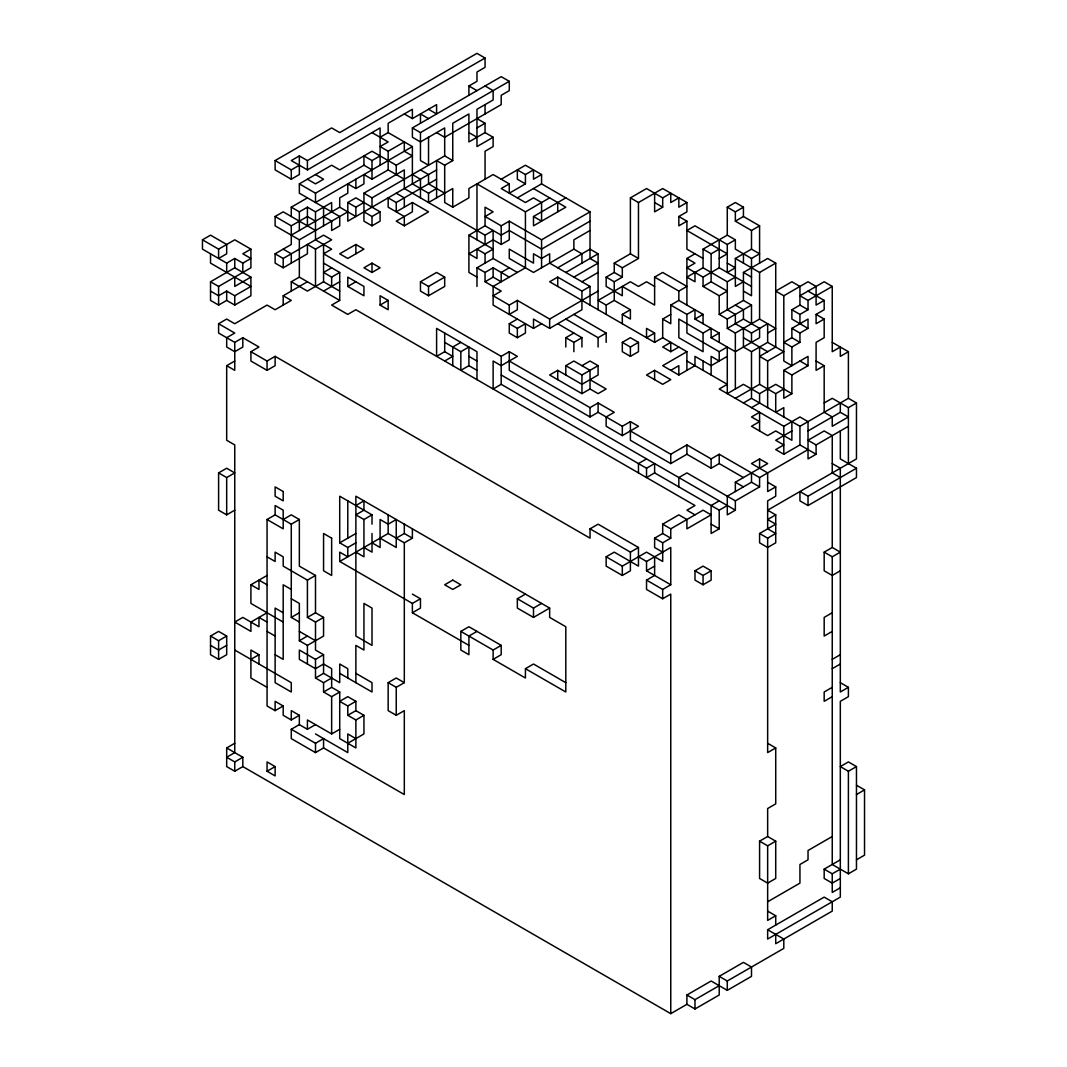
<?xml version="1.0" encoding="UTF-8"?>
<svg xmlns="http://www.w3.org/2000/svg" width="1067" height="1067" viewBox="0 0 1067 1067"><rect width="100%" height="100%" fill="white"/><g stroke="black" fill="none" stroke-linecap="round" stroke-linejoin="round"><path stroke-width="1.5" d="M380.092 165.225L380.092 127.933L307.416 169.893L291.278 160.57L299.347 155.902L299.347 174.548L291.278 179.216L275.126 169.893L275.126 160.57L331.65 127.933L339.719 132.601L476.976 53.35L485.058 58.018L485.058 67.341L476.976 71.996L476.976 81.319L468.906 85.987L468.906 95.31M275.126 160.57L291.278 169.893L299.347 165.225M299.347 155.902L307.416 160.57L485.058 58.018M202.463 239.822L210.532 235.153L226.684 244.476L226.684 253.799L218.602 258.467L218.602 249.145L202.463 239.822L202.463 249.145L226.684 263.122L234.753 258.467L242.823 263.122L250.905 258.467L242.823 253.799L250.905 249.145L250.905 267.79L218.602 286.436L210.532 281.768L210.532 300.414L218.602 305.082L226.684 300.414L234.753 305.082L250.905 295.759L250.905 277.113L234.753 267.79L234.753 258.467M323.568 216.508L331.65 221.176L331.65 230.499L339.719 225.831L339.719 216.508L299.347 193.194L299.347 183.871L331.65 165.225L339.719 169.893L372.01 151.247L396.244 165.225L396.244 174.548M380.092 137.256L388.161 132.601L412.382 146.579L412.382 183.871L428.534 193.194L436.603 188.539M404.313 113.956L412.382 118.61L436.603 104.633L436.603 113.956L428.534 109.287M436.603 169.893L347.789 221.176L347.789 202.517L355.871 197.862L380.092 211.84L380.092 221.162L372.01 225.831L363.94 221.162L363.94 193.194L372.01 197.862L444.686 155.902L444.686 127.933L420.465 141.924L412.382 137.256L412.382 127.933L501.197 76.664L509.279 81.319L509.279 90.642L501.197 95.31L501.197 104.633L444.686 137.256L436.603 132.601M218.602 249.145L234.753 239.822L250.905 249.145M323.568 263.122L339.719 272.445L339.719 300.414L299.347 277.113L299.347 239.822L275.126 225.831L275.126 216.508L283.195 211.84L315.499 230.499M291.278 216.508L291.278 207.185L307.416 197.862M299.347 183.871L315.499 193.194L363.94 165.225L372.01 169.893M363.94 165.225L363.94 155.902L372.01 160.57L380.092 155.902M372.01 132.601L388.161 141.924L380.092 146.579L388.161 151.247L404.313 141.924L404.313 151.247L412.382 155.902L396.244 165.225M412.382 127.933L420.465 132.601L509.279 81.319M291.278 207.185L299.347 211.84L307.416 207.185L315.499 211.84L331.65 202.517L331.65 211.84M412.382 146.579L315.499 202.517L315.499 193.194M275.126 216.508L291.278 225.831L307.416 216.508L315.499 221.162M363.94 202.517L355.871 207.185L355.871 216.508L339.719 207.185L339.719 197.862L347.789 193.194L347.789 183.871L355.871 188.539L363.94 183.871L363.94 174.548L372.01 179.216L388.161 169.893L404.313 179.216M210.532 281.768L234.753 267.79M291.278 235.153L339.719 207.185M363.94 193.194L404.313 169.893L404.313 188.539L485.058 235.153L493.127 230.485L493.127 258.467L517.348 272.445M476.976 127.933L485.058 123.279L485.058 132.601L468.906 141.924L468.906 113.956L452.755 123.279L452.755 160.57L444.686 165.225L436.603 160.57L436.603 197.862M275.126 253.799L283.195 258.467L323.568 235.153L331.65 239.822L315.499 249.145L307.416 244.476L307.416 253.799L283.195 267.79L275.126 263.122L275.126 253.799L291.278 244.476L291.278 225.831M299.347 239.822L347.789 211.84M210.532 253.799L210.532 263.122L250.905 286.436L234.753 295.759L226.684 291.091L218.602 295.759L210.532 291.091M250.905 277.113L234.753 286.436L234.753 277.113M485.058 179.216L485.058 151.247L493.127 146.579L493.127 137.256L476.976 146.579L476.976 109.287L493.127 99.965L493.127 90.642L485.058 85.987M363.94 211.84L372.01 216.508L380.092 211.84M396.244 202.517L396.244 211.84L412.382 202.517L428.534 211.84L404.313 225.831L404.313 216.508L388.161 207.185L388.161 197.862L396.244 202.517L436.603 179.216M250.905 351.697L267.057 361.019L275.126 356.351L275.126 365.674L267.057 370.342L250.905 361.019L250.905 351.697L258.974 347.028L242.823 337.705L234.753 342.374L218.602 333.051L218.602 323.728L226.684 319.06L234.753 323.728L267.057 305.082L275.126 309.737L291.278 300.414L283.195 295.759L283.195 305.082M291.278 291.091L291.278 281.768L299.347 277.113M355.871 244.476L339.719 253.799L347.789 258.467L363.94 249.145L355.871 244.476L355.871 253.799M283.195 295.759L307.416 281.768M331.65 267.79L323.568 272.445L331.65 277.113L339.719 272.445M339.719 291.091L323.568 281.768L307.416 291.091L291.278 281.768M444.686 165.225L444.686 202.517L452.755 207.185L468.906 197.862L468.906 188.539L493.127 174.548L509.279 183.871L509.279 193.194L525.431 183.871L525.431 174.548L533.5 169.893L533.5 179.216L541.569 174.548L541.569 183.871L590.024 211.84L590.024 258.467L598.094 263.122L573.873 277.113M501.197 179.216L525.431 165.225L541.569 174.548M323.568 291.091L339.719 281.768M372.01 263.122L363.94 267.79L372.01 272.445L380.092 267.79L372.01 263.122L372.01 272.445M509.279 183.871L501.197 188.539L525.431 202.517L533.5 197.862L541.569 202.517L541.569 221.162L533.5 216.508L533.5 225.831L565.803 207.185L533.5 188.539M347.789 286.436L363.94 295.759L363.94 286.436L347.789 277.113L347.789 286.436L355.871 281.768M686.908 1004.327L686.908 995.004L711.129 981.013L727.281 990.336L751.501 976.358L751.501 967.035L743.432 962.367L719.211 976.358L719.211 995.004L694.99 1008.982L686.908 1004.327L670.756 1013.65L242.823 766.586L242.823 757.263L234.753 761.918L226.684 757.263L234.753 752.595L234.753 444.926L226.684 440.271L226.684 365.674L234.753 361.019M339.719 300.414L331.65 305.082L347.789 314.405L355.871 309.737L694.99 505.531L686.908 510.186L694.99 514.854M517.348 197.862L541.569 183.871M476.976 277.113L468.906 272.445L468.906 235.153L485.058 225.831L485.058 207.185L493.127 211.84L485.058 216.508L501.197 225.831L509.279 221.162L541.569 239.808L590.024 211.84M476.976 239.822L476.976 183.871L525.431 211.84L549.652 197.862M380.092 305.082L388.161 300.414L388.161 309.737L380.092 305.082L380.092 295.759L388.161 300.414M420.465 281.768L436.603 272.445L444.686 277.113L444.686 286.436L428.534 295.759L420.465 291.091L420.465 281.768L428.534 286.436L444.686 277.113M533.5 216.508L565.803 197.862M509.279 221.162L509.279 239.822L501.197 244.476L493.127 239.822L468.906 253.799L476.976 258.467L476.976 249.145L485.058 253.799L493.127 249.145L468.906 235.153M476.976 286.436L476.976 267.79L493.127 258.467M476.976 267.79L485.058 272.445L493.127 267.79L509.279 277.113M485.058 272.445L485.058 281.768L493.127 277.113L501.197 281.768L501.197 272.445L509.279 267.79M590.024 221.162L541.569 249.145L509.279 230.485L501.197 235.153L485.058 225.831M654.618 277.113L678.839 291.091L686.908 286.436L662.687 272.445L654.618 277.113L654.618 305.082L622.314 286.436L622.314 295.759L606.163 286.436L606.163 277.113L614.245 272.445L614.245 263.122L630.397 253.799L630.397 197.862L646.535 188.539L662.687 197.862L670.756 193.207L670.756 202.53L678.839 197.862L678.839 207.185L686.908 202.53L686.908 211.853L678.839 216.508L678.839 225.831L686.908 221.176L686.908 249.145L703.06 258.467M590.024 230.485L573.873 239.822L573.873 249.145L581.942 253.799L581.942 263.122M630.397 197.862L638.466 202.53L662.687 188.539L686.908 202.53M573.873 249.145L533.5 272.445L509.279 258.467L509.279 249.145L533.5 263.122L533.5 253.799L541.569 258.467L549.652 253.799L549.652 263.122L590.024 286.436L590.024 305.082M557.721 267.79L590.024 249.145L598.094 253.799L598.094 309.737M662.687 197.862L662.687 207.185L654.618 211.853L654.618 193.207M218.602 472.894L226.684 468.24L234.753 472.894L226.684 477.563L218.602 472.894L218.602 510.186L226.684 514.854L234.753 510.186M485.058 281.768L501.197 291.091L493.127 295.759L509.279 305.082L517.348 300.414L549.652 319.06L598.094 291.091M590.024 286.436L581.942 291.091L557.721 277.113L549.652 281.768L654.618 342.374L662.687 337.705L662.687 319.06L670.756 314.405M565.803 272.445L598.094 253.799M444.686 361.019L452.755 356.351L444.686 351.697L436.603 356.351L436.603 328.383L476.976 351.697L476.976 379.665M460.837 342.374L452.755 347.028L452.755 365.674M460.837 351.697L468.906 347.028L468.906 365.674L460.837 370.342L460.837 351.697L444.686 342.374M509.279 323.728L517.348 328.383L525.431 323.728L525.431 333.051L517.348 337.705L509.279 333.051L509.279 323.728L517.348 319.06M581.942 281.768L598.094 272.445M614.245 263.122L622.314 267.79L638.466 258.467L638.466 202.53M743.432 281.768L735.35 286.436L735.35 258.467L751.501 249.145L759.584 253.799L751.501 258.467L735.35 249.145L735.35 239.822L727.281 235.153L727.281 207.185L735.35 202.53L743.432 207.185L743.432 216.508L759.584 225.831L759.584 263.122M525.431 211.84L525.431 267.79L493.127 286.436L493.127 305.082L533.5 328.383L541.569 323.728M606.163 277.113L614.245 281.768L622.314 277.113L622.314 267.79M727.281 207.185L735.35 211.853L743.432 207.185M315.499 211.84L315.499 239.822L331.65 249.145L323.568 253.799L501.197 356.351L509.279 351.697L517.348 356.351L501.197 365.674L493.127 361.019L493.127 388.988L501.197 384.32L646.535 468.24L654.618 463.571L654.618 472.894L646.535 477.563L646.535 468.24M533.5 328.383L533.5 319.06L549.652 328.383L581.942 309.737L581.942 291.091M735.35 211.853L735.35 221.176L743.432 216.508M654.618 286.436L646.535 281.768L638.466 286.436L630.397 281.768L598.094 300.414L606.163 305.082L614.245 300.414L630.397 309.737L630.397 319.06L622.314 314.405L622.314 323.728M686.908 305.082L686.908 258.467L694.99 253.799M735.35 277.113L727.281 281.768L703.06 267.79L703.06 249.145L727.281 235.153M565.803 347.028L565.803 337.705L573.873 333.051M703.06 249.145L711.129 253.799L719.211 249.145M719.211 258.467L727.281 253.799L686.908 230.499L694.99 225.831L727.281 244.476L735.35 239.822M735.35 221.176L751.501 230.499L759.584 225.831M412.382 528.832L412.382 538.155L404.313 542.823L404.313 682.667L396.244 678.012L388.161 682.667L388.161 710.649L396.244 715.303L404.313 710.649L404.313 794.555L323.568 747.94L315.499 752.595L291.278 738.617L291.278 729.294L299.347 724.626L299.347 715.303L291.278 719.972L283.195 715.303L283.195 705.981L275.126 710.649L267.057 705.981L267.057 519.509L275.126 514.854L291.278 524.177L299.347 519.509L299.347 566.137L315.499 575.46L315.499 612.751L323.568 617.406L323.568 636.052L307.416 645.375L299.347 640.72L299.347 603.429L291.278 598.76M565.803 337.705L573.873 342.374L581.942 337.705L581.942 347.028M622.314 314.405L630.397 309.737M703.06 267.79L686.908 277.113L694.99 281.768L694.99 272.445M283.195 519.509L291.278 514.854L299.347 519.509M565.803 319.06L598.094 337.705L606.163 333.051L606.163 342.374M686.908 258.467L694.99 263.122L686.908 267.79L703.06 277.113L719.211 267.79L751.501 286.436M581.942 365.674L590.024 361.019L598.094 365.674L598.094 374.997L581.942 384.32L557.721 370.342L549.652 374.997L581.942 393.643L590.024 388.988L590.024 370.342L573.873 361.019L565.803 365.674L565.803 374.997M662.687 319.06L670.756 323.728L670.756 305.082L678.839 300.414L703.06 314.405L703.06 323.728M703.06 286.436L711.129 281.768L727.281 291.091L719.211 295.759L703.06 286.436L703.06 277.113M622.314 342.374L630.397 337.705L638.466 342.374L638.466 351.697L630.397 356.351L622.314 351.697L622.314 342.374L630.397 347.028L638.466 342.374M719.211 295.759L719.211 314.405L743.432 300.414L743.432 272.445L767.653 258.467L775.722 263.122L775.722 347.028L759.584 356.365L767.653 361.019L783.805 351.697L767.653 342.374L751.501 351.697L743.432 347.042L743.432 328.383M355.871 505.531L363.94 500.863L363.94 510.186L355.871 514.854L363.94 519.509L372.01 514.854L372.01 524.177M565.803 365.674L581.942 374.997L598.094 365.674M654.618 333.051L646.535 337.719L646.535 328.383L654.618 333.051L654.618 342.374M670.756 305.082L686.908 314.405L694.99 309.737L694.99 319.06L719.211 333.051L719.211 342.374M735.35 258.467L759.584 272.445L775.722 263.122M694.99 319.06L703.06 314.405M283.195 622.074L250.905 603.429L250.905 584.783L267.057 575.46M372.01 514.854L339.719 496.208L339.719 542.823L355.871 533.5M670.756 351.697L670.756 342.374L662.687 347.028L670.756 351.697L678.839 347.028M703.06 333.051L703.06 351.697L678.839 337.705L678.839 319.06L703.06 333.051L711.129 328.383L711.129 337.705L735.35 351.697L759.584 337.705L759.584 328.383L743.432 319.06L727.281 328.383L727.281 319.06L719.211 314.405M727.281 319.06L751.501 305.082L751.501 323.728M339.719 542.823L347.789 547.491L355.871 542.823M509.279 361.019L590.024 407.634L598.094 402.966L614.245 412.289L606.163 416.957L606.163 426.28L622.314 435.603L638.466 426.28L630.397 421.625L622.314 426.28L598.094 412.289L590.024 416.957L509.279 370.342L509.279 351.697M654.618 370.342L646.535 374.997L662.687 384.32L670.756 379.665L654.618 370.342L654.618 379.665M686.908 370.342L686.908 351.697L662.687 365.674L678.839 374.997L694.99 365.674L694.99 356.365L711.129 365.688L727.281 356.365M711.129 337.705L719.211 333.051M808.026 328.383L799.943 333.051L799.943 342.374L791.874 347.028L783.805 342.374L791.874 337.705L791.874 328.383L808.026 319.06L808.026 328.383L791.874 319.06L791.874 309.737L799.943 305.082L799.943 286.436L791.874 281.768L775.722 291.091L783.805 295.759L808.026 281.768L816.095 286.436L816.095 305.082L824.177 300.414L824.177 309.737L816.095 314.405L816.095 323.728L824.177 319.06L824.177 337.705L816.095 342.374L816.095 370.342L824.177 365.688L824.177 412.302L832.247 416.957L832.247 426.28L848.398 416.957L840.316 412.302L840.316 402.979L832.247 398.311L824.177 402.979M210.532 636.052L218.602 631.397L226.684 636.052L226.684 654.698L218.602 659.366L210.532 654.698L210.532 636.052L218.602 640.72L226.684 636.052M267.057 556.814L275.126 561.469L275.126 552.146L283.195 556.814L283.195 566.137L307.416 580.115L315.499 575.46M412.382 603.429L412.382 612.751L420.465 608.083L420.465 598.76L412.382 603.429L339.719 561.469L388.161 533.5L388.161 514.854M670.756 370.342L678.839 365.674L678.839 374.997M727.281 328.383L735.35 333.051L759.584 319.06L775.722 328.383L767.653 333.051M267.057 612.751L250.905 622.074L250.905 631.397L234.753 622.074L242.823 617.406L258.974 626.729L258.974 617.406L267.057 622.074M396.244 538.155L404.313 533.5L404.313 524.177M686.908 314.405L686.908 333.051L719.211 351.697L727.281 347.028L727.281 393.656L743.432 384.333L759.584 393.656L775.722 384.333L791.874 393.656L791.874 375.01L808.026 365.688L808.026 356.365L783.805 370.342L783.805 398.311L791.874 393.656M727.281 281.768L727.281 309.737L735.35 314.405L735.35 323.728L751.501 333.051L767.653 323.728L767.653 342.374M832.247 286.436L824.177 281.768L799.943 295.759L808.026 300.414L832.247 286.436L832.247 351.697L840.316 347.042L840.316 356.365L848.398 351.697L848.398 398.311L856.468 402.979L856.468 458.917L767.653 510.186L775.722 514.854L775.722 542.823L767.653 547.478L759.584 542.823L759.584 533.5L775.722 524.177L767.653 519.509L775.722 514.854M226.684 645.375L218.602 650.043L210.532 645.375M791.874 309.737L799.943 314.405L808.026 309.737L808.026 300.414M291.278 524.177L291.278 617.406L299.347 612.751M307.416 580.115L307.416 617.406L315.499 612.751M250.905 659.366L258.974 654.698L258.974 664.021M307.416 617.406L315.499 622.074L323.568 617.406M299.347 640.72L307.416 636.052M735.35 398.311L759.584 384.333L759.584 347.042M646.535 458.917L638.466 463.571L638.466 472.894M743.432 402.979L751.501 398.311L751.501 351.697M347.789 715.303L355.871 710.649L355.871 701.326L347.789 705.981L347.789 715.303L355.871 719.972L355.871 747.94L339.719 738.617L339.719 692.003L331.65 687.335L331.65 668.689L323.568 664.021L315.499 668.689L299.347 659.366L299.347 650.043L315.499 659.366L323.568 654.698L323.568 673.344L339.719 682.68L339.719 664.021L347.789 668.689L347.789 678.012M630.397 430.948L670.756 454.249L686.908 444.926L711.129 458.917L719.211 454.249L759.584 477.563L808.026 449.594M751.501 407.634L759.584 402.966L759.584 393.656M759.584 384.333L775.722 393.656L783.805 388.988M630.397 421.625L630.397 440.271L670.756 463.571L686.908 454.249L711.129 468.24L719.211 463.571L743.432 477.563M315.499 659.366L315.499 678.012L323.568 673.344M315.499 678.012L323.568 682.68L331.65 678.012M590.024 528.832L598.094 524.177L638.466 547.478L638.466 566.124L614.245 552.146L606.163 556.801L606.163 566.124L622.314 575.446L630.397 570.792L630.397 552.146L590.024 528.832L590.024 538.155L275.126 356.351M242.823 766.586L234.753 771.241L226.684 766.586L226.684 747.94L234.753 743.272M323.568 682.68L323.568 692.003L331.65 687.335M816.095 454.249L799.943 444.926L783.805 454.249L783.805 426.28L799.943 416.957L808.026 421.625L808.026 458.917L816.095 454.249L816.095 444.926L808.026 440.271L824.177 430.948L832.247 435.603L832.247 472.894L840.316 477.563M323.568 692.003L331.65 696.658L339.719 692.003M791.874 430.948L775.722 440.271L783.805 444.926L775.722 449.594L783.805 454.249M751.501 398.311L799.943 426.28L848.398 398.311M460.837 631.397L468.906 626.729L501.197 645.375L501.197 654.698L493.127 659.366L493.127 650.043L460.837 631.397L460.837 650.043L468.906 654.698L468.906 636.052L476.976 631.397M493.127 659.366L525.431 678.012L525.431 668.689L565.803 691.99L565.803 626.729L549.652 617.406L549.652 608.083L533.5 617.406L517.348 608.083L517.348 598.76L525.431 594.106M735.35 491.54L735.35 482.217L767.653 463.571L759.584 458.917L751.501 463.571L767.653 472.894L767.653 491.54L775.722 486.885L775.722 496.208L767.653 500.863L767.653 528.832L775.722 533.5L767.653 538.155L759.584 533.5M808.026 430.948L840.316 412.302M840.316 402.979L848.398 407.634L856.468 402.979M299.347 724.626L307.416 729.294L315.499 724.626M662.687 524.177L678.839 514.854L686.908 519.509L686.908 528.832L711.129 514.854L703.06 510.186L670.756 528.832L662.687 524.177L662.687 533.5L654.618 538.155L654.618 547.478L662.687 552.146M388.161 682.667L396.244 687.335L404.313 682.667M517.348 598.76L533.5 608.083L541.569 603.429M630.397 552.146L638.466 547.478M719.211 500.863L711.129 505.531L711.129 533.5L719.211 528.832L719.211 510.186L727.281 505.531M759.584 486.885L751.501 482.217L727.281 496.208L727.281 514.854L735.35 510.186L735.35 500.863L759.584 486.885L759.584 477.563M816.095 444.926L848.398 426.28M267.057 771.241L275.126 766.586L275.126 775.909L267.057 771.241L267.057 761.918L275.126 766.586M291.278 729.294L315.499 743.272L323.568 738.617L323.568 747.94M307.416 729.294L307.416 719.972L331.65 733.949L339.719 729.294M355.871 719.972L363.94 715.303L363.94 733.949L347.789 743.272M606.163 556.801L622.314 566.124L646.535 552.146L662.687 561.469L662.687 542.823L670.756 538.155L670.756 528.832M493.127 650.043L501.197 645.375M670.756 584.769L646.535 570.792L646.535 561.469L670.756 547.478L670.756 584.769L662.687 589.437L646.535 580.115L646.535 589.437L662.687 598.76L670.756 594.092L670.756 1013.65M646.535 570.792L654.618 566.124M646.535 580.115L654.618 575.446L654.618 556.801M808.026 496.208L856.468 468.24L856.468 477.563L808.026 505.531L799.943 500.863L799.943 491.54L808.026 496.208L808.026 505.531M525.431 668.689L533.5 664.021L565.803 682.667M694.99 570.792L703.06 566.124L711.129 570.792L711.129 580.115L703.06 584.769L694.99 580.115L694.99 570.792L703.06 575.446L711.129 570.792M824.177 552.146L832.247 547.478L840.316 552.146L832.247 556.801L824.177 552.146L824.177 570.792L832.247 575.46L840.316 570.792M832.247 612.751L824.177 617.406L824.177 636.052L832.247 631.397M832.247 659.366L840.316 654.698M832.247 668.689L840.316 664.021M832.247 687.335L824.177 691.99L824.177 701.312L832.247 696.658M775.722 934.399L775.722 943.721L832.247 911.098L832.247 901.775L824.177 897.107L767.653 929.744L767.653 939.067L840.316 897.107L840.316 701.326L848.398 696.658L848.398 687.335L840.316 691.99L840.316 468.24L832.247 463.571M767.653 836.501L759.584 841.169L759.584 878.461L767.653 883.129L775.722 878.461L775.722 841.169L767.653 836.501L767.653 808.533L775.722 803.878L775.722 747.94L767.653 752.595L767.653 538.155M856.468 766.586L848.398 761.918L840.316 766.586L848.398 771.241L856.468 766.586L856.468 869.138L848.398 873.806L832.247 864.483L832.247 556.801M759.584 841.169L767.653 845.824L775.722 841.169M856.468 794.555L864.537 789.887L864.537 855.16L856.468 859.815M832.247 836.501L808.026 850.492L808.026 859.815L799.943 864.483L799.943 883.129L767.653 901.775M840.316 878.461L832.247 883.129L824.177 878.461L824.177 869.138L840.316 859.815M824.177 869.138L832.247 873.806L840.316 869.138M775.722 925.076L775.722 915.753L767.653 920.421L767.653 845.824M840.316 887.784L832.247 892.452L832.247 873.806M686.908 995.004L694.99 999.659L719.211 985.681M719.211 976.358L727.281 981.013L783.805 948.39L783.805 939.067L767.653 929.744M468.906 85.987L476.976 90.642M654.618 202.53L662.687 207.185M678.839 216.508L686.908 221.176M808.026 291.091L824.177 300.414M476.976 118.61L485.058 123.279M727.281 263.122L735.35 267.79L727.281 272.445L727.281 244.476M743.432 272.445L751.501 277.113M799.943 305.082L808.026 309.737M816.095 314.405L824.177 319.06M485.058 132.601L493.127 137.256M468.906 132.601L476.976 137.256M743.432 291.091L751.501 295.759L751.501 258.467M832.247 342.374L848.398 351.697M428.534 118.61L420.465 113.956L420.465 123.279M525.431 174.548L517.348 169.893L517.348 179.216L525.431 183.871M743.432 300.414L751.501 305.082M791.874 328.383L799.943 333.051M735.35 305.082L743.432 309.737L743.432 319.06M791.874 337.705L799.943 342.374M630.397 253.799L638.466 258.467M816.095 361.019L824.177 365.688M444.686 155.902L452.755 160.57M799.943 361.019L808.026 365.688M743.432 337.705L767.653 351.697M614.245 272.445L622.314 277.113M783.805 370.342L791.874 375.01M420.465 169.893L428.534 174.548L428.534 183.871L444.686 193.194M412.382 174.548L420.465 179.216L420.465 197.862M662.687 337.705L686.908 351.697M396.244 193.194L404.313 197.862L404.313 207.185M686.908 361.019L727.281 384.32L719.211 388.988L783.805 426.28M856.468 468.24L840.316 458.917L840.316 430.948M573.873 314.405L606.163 333.051M315.499 174.548L323.568 179.216L315.499 183.871L307.416 179.216M404.313 225.831L396.244 221.176L412.382 211.84L412.382 202.517M347.789 202.517L355.871 207.185M557.721 323.728L581.942 337.705M590.024 379.665L606.163 388.988L598.094 393.643L590.024 388.988M767.653 482.217L775.722 486.885M735.35 482.217L743.432 486.885M735.35 500.863L686.908 472.894L678.839 477.563L678.839 486.885M283.195 249.145L291.278 253.799L291.278 263.122M468.906 356.351L476.976 361.019M501.197 374.997L735.35 510.186M468.906 365.674L476.976 370.342M654.618 472.894L719.211 510.186M711.129 524.177L719.211 528.832M662.687 533.5L670.756 538.155M654.618 538.155L662.687 542.823M638.466 556.801L646.535 561.469M218.602 323.728L234.753 333.051L226.684 337.705L226.684 347.028L234.753 351.697L242.823 347.028L242.823 337.705M840.316 682.667L848.398 687.335M226.684 365.674L234.753 370.342L234.753 342.374M549.652 608.083L355.871 496.208L355.871 636.052L372.01 645.375L372.01 608.083L363.94 603.429L363.94 650.043L355.871 645.375L355.871 682.68M856.468 785.232L864.537 789.887M404.313 533.5L412.382 538.155M767.653 743.272L775.722 747.94M388.161 533.5L404.313 542.823M380.092 538.155L396.244 547.478L396.244 519.509L388.161 524.177L380.092 519.509L380.092 547.491L372.01 542.823M363.94 547.491L372.01 552.146L372.01 533.5M355.871 552.146L363.94 556.814L363.94 519.509M412.382 594.106L420.465 598.76M267.057 519.509L283.195 528.832L283.195 510.186L275.126 505.531L275.126 514.854M412.382 612.751L468.906 645.375M291.278 589.437L283.195 584.783L283.195 659.366L275.126 654.698M267.057 584.783L258.974 580.115L258.974 589.437L250.905 584.783M283.195 612.751L275.126 608.083L275.126 682.68L291.278 692.003L291.278 682.68L234.753 650.043M291.278 617.406L299.347 622.074M299.347 631.397L315.499 640.72M323.568 654.698L315.499 650.043L315.499 622.074M355.871 673.344L372.01 682.667L372.01 692.003L339.719 673.344M767.653 911.098L775.722 915.753M267.057 631.397L275.126 636.052M355.871 701.326L347.789 696.658L339.719 701.326L347.789 705.981M258.974 654.698L250.905 650.043L250.905 678.012L267.057 687.335M355.871 710.649L363.94 715.303M355.871 738.617L347.789 733.949L347.789 752.595L315.499 733.949M283.195 705.981L275.126 701.326L275.126 710.649M299.347 715.303L291.278 710.649L291.278 719.972M226.684 747.94L242.823 757.263M848.398 407.634L848.398 463.571M848.398 771.241L848.398 873.806M832.247 491.54L832.247 547.478M799.943 314.405L799.943 323.728M799.943 426.28L799.943 444.926M791.874 347.028L791.874 365.688L783.805 361.019L783.805 295.759M791.874 421.625L791.874 440.271L775.722 430.948L767.653 435.603L751.501 426.28L759.584 421.625L751.501 416.957L759.584 412.289L759.584 430.948M783.805 416.957L783.805 407.634L775.722 412.302L775.722 393.656M767.653 361.019L767.653 407.634M759.584 272.445L759.584 319.06M759.584 458.917L759.584 468.24M751.501 230.499L751.501 249.145M751.501 333.051L751.501 342.374M751.501 472.894L751.501 482.217M743.432 253.799L743.432 263.122M735.35 333.051L735.35 388.988M727.281 981.013L727.281 990.336M719.211 239.822L719.211 267.79M719.211 351.697L719.211 361.019L711.129 356.365L711.129 375.01M719.211 454.249L719.211 463.571M711.129 253.799L711.129 281.768M711.129 458.917L711.129 468.24M703.06 361.019L703.06 370.342M703.06 575.446L703.06 584.769M694.99 999.659L694.99 1008.982M686.908 444.926L686.908 454.249M678.839 291.091L678.839 300.414M670.756 454.249L670.756 463.571M662.687 589.437L662.687 598.76M630.397 347.028L630.397 356.351M622.314 426.28L622.314 435.603M622.314 566.124L622.314 575.446M614.245 281.768L614.245 300.414M606.163 305.082L606.163 314.405M598.094 337.705L598.094 347.028M598.094 402.966L598.094 412.289M590.024 407.634L590.024 416.957M581.942 374.997L581.942 393.643M573.873 342.374L573.873 351.697M557.721 202.517L557.721 211.84M557.721 277.113L557.721 286.436M557.721 370.342L557.721 379.665M549.652 319.06L549.652 328.383M541.569 239.808L541.569 267.79M533.5 608.083L533.5 617.406M517.348 300.414L517.348 309.737L509.279 314.405L509.279 305.082M517.348 328.383L517.348 337.705M501.197 225.831L501.197 244.476M501.197 356.351L501.197 384.32M493.127 267.79L493.127 277.113M485.058 104.633L485.058 113.956M485.058 235.153L485.058 244.476M485.058 253.799L485.058 263.122M452.755 207.185L452.755 188.539L428.534 202.517L428.534 193.194M444.686 333.051L444.686 351.697M428.534 137.256L428.534 165.225L420.465 160.57L420.465 132.601M428.534 286.436L428.534 295.759M412.382 118.61L412.382 109.287L388.161 123.279L388.161 132.601M396.244 687.335L396.244 715.303M388.161 151.247L388.161 169.893M372.01 160.57L372.01 179.216M372.01 197.862L372.01 207.185M372.01 216.508L372.01 225.831M355.871 179.216L355.871 188.539M347.789 500.863L347.789 538.168M347.789 547.491L347.789 556.814L339.719 552.146L339.719 561.469M331.65 277.113L331.65 286.436M331.65 696.658L331.65 733.949M323.568 207.185L323.568 225.831M323.568 244.476L323.568 281.768M315.499 249.145L315.499 286.436M315.499 743.272L315.499 752.595M307.416 160.57L307.416 169.893M307.416 207.185L307.416 225.831M307.416 645.375L307.416 664.021M299.347 211.84L299.347 230.499M291.278 169.893L291.278 179.216M283.195 258.467L283.195 267.79M267.057 361.019L267.057 370.342M242.823 263.122L242.823 272.445M234.753 295.759L234.753 305.082M234.753 761.918L234.753 771.241M226.684 263.122L226.684 272.445M226.684 291.091L226.684 300.414M226.684 477.563L226.684 514.854M218.602 286.436L218.602 305.082M218.602 640.72L218.602 659.366M452.755 580.115L444.686 584.783L452.755 589.437L460.837 584.783L452.755 580.115M283.195 491.54L275.126 486.885L275.126 496.208L283.195 500.863L283.195 491.54M331.65 538.168L323.568 533.5L323.568 570.792L331.65 575.46L331.65 538.168"/></g></svg>
